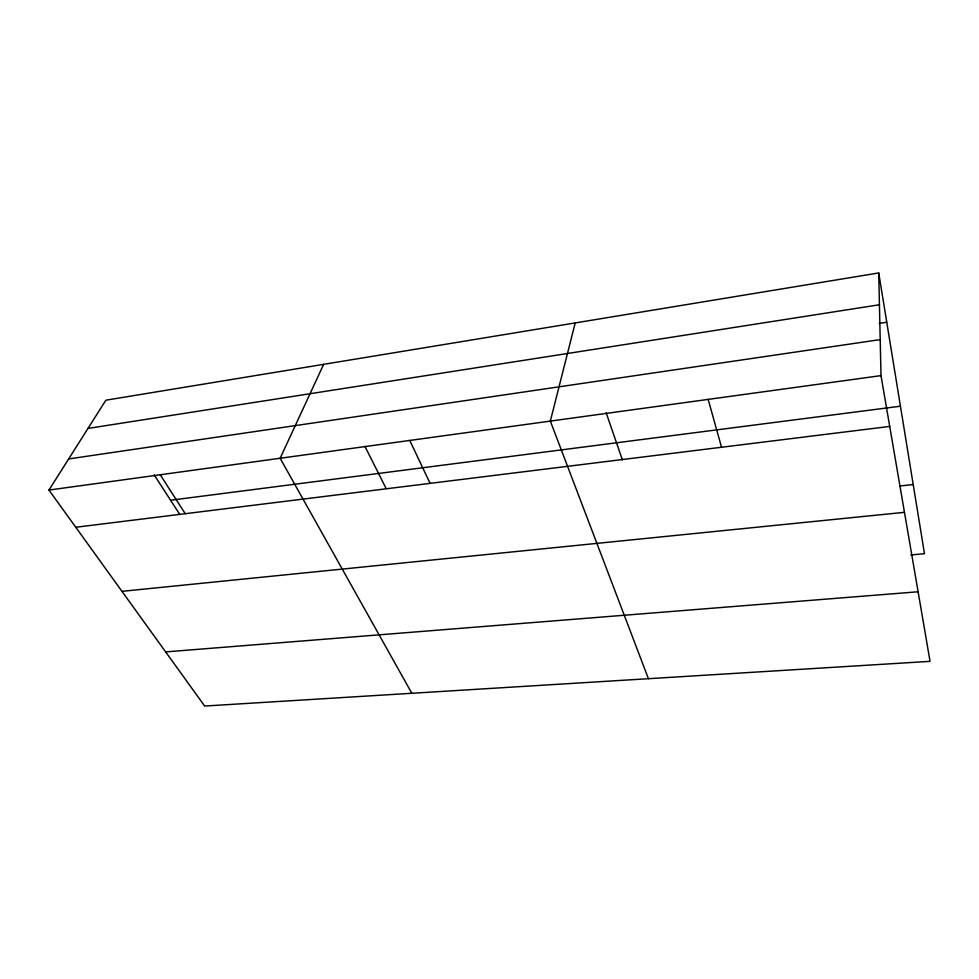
<?xml version="1.0" encoding="UTF-8"?>
<svg xmlns="http://www.w3.org/2000/svg" width="979" height="979" viewBox="0 0 979 979"><rect width="100%" height="100%" fill="white"/><g stroke="black" fill="none" stroke-linecap="round" stroke-linejoin="round"><path stroke-width="1.47" d="M575.211 322.935L550.345 421.092L648.416 678.704M323.657 364.347L280.141 458.258L411.841 693.279M878.726 272.957L881.002 375.618L930.05 661.351L204.672 706.043L48.95 490.063L105.867 400.203L878.726 272.957L924.482 553.71L910.776 554.934M88 428.423L879.423 304.763M879.203 323.388L886.754 322.25M68.665 458.943L880.207 339.603M48.95 490.063L881.002 375.618M170.579 500.245L900.435 406.212M75.775 527.265L889.727 426.416M899.554 486.012L913.211 484.544M121.971 591.34L904.474 512.323M165.647 651.904L918.106 591.769M154.18 474.888L179.708 514.354M160.213 474.754L185.251 513.706M364.922 446.375L386.069 488.411M409.773 440.428L430.087 483.369M606.172 412.795L622.375 459.861M708.16 399.395L721.535 447.256"/></g></svg>
